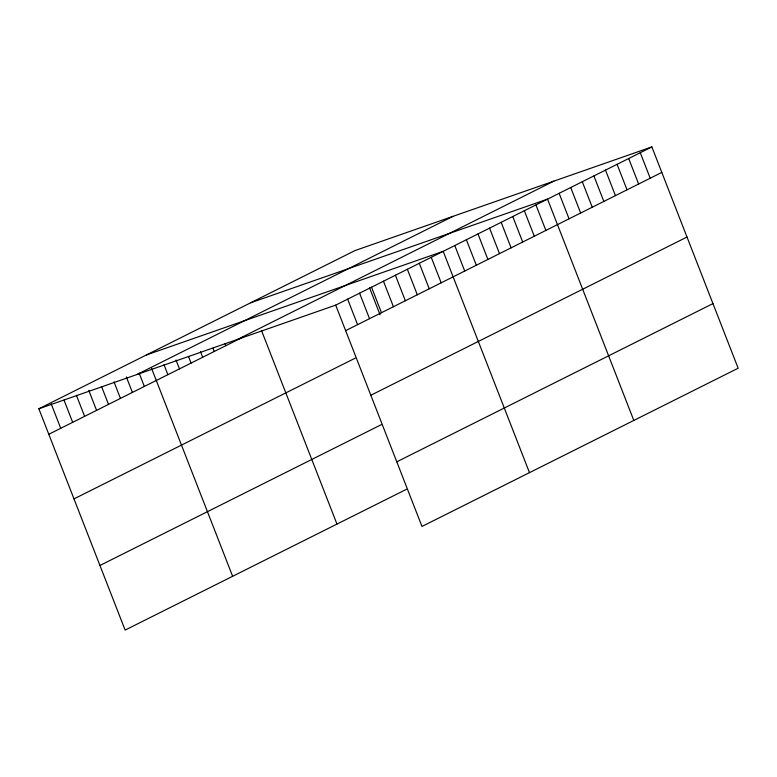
<?xml version="1.0" encoding="UTF-8"?>
<svg xmlns="http://www.w3.org/2000/svg" width="777" height="777" viewBox="0 0 777 777"><rect width="100%" height="100%" fill="white"/><g stroke="black" fill="none" stroke-linecap="round" stroke-linejoin="round"><path stroke-width="1.17" d="M406.526 489.277L125.136 630.089L38.85 408.78L355.021 250.563L651.864 146.911L738.15 368.22L421.979 526.437L335.693 305.128L651.864 146.911M136.81 374.572L452.981 216.356M237.733 339.335L553.904 181.119M48.796 434.275L243.764 336.713M345.639 330.633L661.81 172.416M73.99 498.892L355.38 358.08M370.823 395.25L687.004 237.034M99.942 565.471L381.332 424.66M396.785 461.82L712.956 303.603M250.689 302.777L547.532 199.126L633.809 420.435M146.348 354.982L443.191 251.33L529.477 472.649M38.85 408.78L335.693 305.128M640.267 152.71L650.213 178.215M628.68 158.518L638.626 184.013M617.084 164.316L627.029 189.821M605.497 170.114L615.433 195.619M593.9 175.923L603.846 201.418M582.303 181.721L592.249 207.216M570.716 187.519L580.652 213.024M559.119 193.318L569.065 218.823M535.936 204.924L545.881 230.429M524.339 210.722L534.285 236.227M512.752 216.53L522.688 242.026M501.155 222.329L511.101 247.834M489.559 228.127L499.504 253.632M477.972 233.935L487.907 259.431M466.375 239.734L476.32 265.229M454.788 245.532L464.724 271.037M431.245 257.313L441.19 282.809M419.298 263.286L429.244 288.791M407.362 269.269L417.298 294.765M395.415 275.243L405.351 300.748M383.469 281.216L393.415 306.721M371.523 287.199L381.468 312.694M369.58 287.908L380.079 314.831M359.576 293.172L369.522 318.677M347.64 299.155L357.575 324.65M261.47 330.429L336.975 524.087M224.98 343.463L225.845 345.678M212.956 348.154L214.258 351.476M200.505 351.738L202.661 357.284M188.481 356.429L191.074 363.082M176.02 360.013L179.477 368.881M163.996 364.704L167.881 374.689M151.534 368.288L232.634 576.291M139.161 373.154L144.347 386.46M126.35 376.913L132.401 392.443M113.976 381.789L120.454 398.416M101.593 386.655L108.518 404.39M88.792 390.413L96.571 410.373M76.408 395.279L84.625 416.346M64.035 400.145L72.679 422.329M51.224 403.914L60.732 428.302"/></g></svg>
